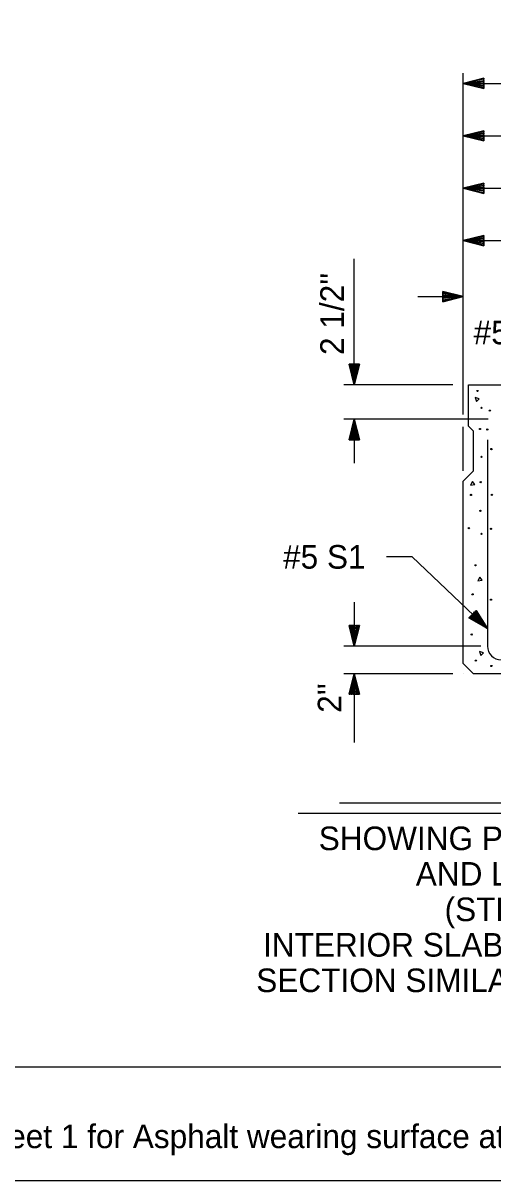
# Model space of a CAD drawing. Extents: x -60 to 66, y -3 to 77.
# Drawn here: x 6.63 to 9.48, y 36.64 to 43.66 of the extents above; entities that cross this region are included whole.
import ezdxf

# ---------------------------------------------------------------- set-up
doc = ezdxf.new("R2010")
doc.units = 0
for name, color, linetype in [('Dimension Lines', 7, 'Continuous'), ('Plan Sheet', 7, 'Continuous'), ('Plot Shape', 7, 'Continuous'), ('Rebar Lines', 7, 'Continuous'), ('Sup Concrete Girder Lines', 7, 'Continuous'), ('Text', 7, 'Continuous'), ('User Information Notes', 7, 'Continuous')]:
    doc.layers.add(name, color=color, linetype=linetype)

msp = doc.modelspace()

# ---------------------------------------------------------------- linework, layer by layer
at = {"layer": 'Dimension Lines'}
for p, q in [((9.2998, 41.2848), (9.2998, 43.3526)), ((9.2998, 43.2901), (12.2998, 43.2901)), ((9.2998, 42.9727), (10.7998, 42.9727)), ((9.2998, 42.6553), (10.1748, 42.6553)), ((9.2998, 42.3376), (10.4665, 42.3376)), ((8.6395, 41.4643), (8.6395, 42.2268)), ((9.0247, 41.9988), (9.2998, 41.9988)), ((9.2367, 41.4643), (8.5765, 41.4643)), ((9.4505, 41.256), (8.5765, 41.256)), ((8.6395, 41.256), (8.6395, 40.9902)), ((9.2998, 40.944), (9.2998, 41.2107)), ((8.6395, 40.1468), (8.6395, 39.881)), ((9.4065, 39.881), (8.5765, 39.881)), ((9.2367, 39.7143), (8.5765, 39.7143)), ((8.6395, 39.7143), (8.6395, 39.2983))]:
    msp.add_line(p, q, dxfattribs=at)
for points in [[(9.4248, 43.2901), (9.4248, 43.2838), (9.2998, 43.2901), (9.4248, 43.2776), (9.4248, 43.2713), (9.2998, 43.2901), (9.4248, 43.2651), (9.4248, 43.2588), (9.2998, 43.2901), (9.4248, 43.3213), (9.4248, 43.3151), (9.2998, 43.2901), (9.4248, 43.3088), (9.4248, 43.3026), (9.2998, 43.2901), (9.4248, 43.2963), (9.4248, 43.2588), (9.4248, 43.3213), (9.2998, 43.2901), (9.4248, 43.2588)], [(9.4248, 42.9727), (9.4248, 42.9664), (9.2998, 42.9727), (9.4248, 42.9602), (9.4248, 42.9539), (9.2998, 42.9727), (9.4248, 42.9477), (9.4248, 42.9414), (9.2998, 42.9727), (9.4248, 43.0039), (9.4248, 42.9977), (9.2998, 42.9727), (9.4248, 42.9914), (9.4248, 42.9852), (9.2998, 42.9727), (9.4248, 42.9789), (9.4248, 42.9414), (9.4248, 43.0039), (9.2998, 42.9727), (9.4248, 42.9414)], [(9.4248, 42.6553), (9.4248, 42.649), (9.2998, 42.6553), (9.4248, 42.6428), (9.4248, 42.6365), (9.2998, 42.6553), (9.4248, 42.6303), (9.4248, 42.624), (9.2998, 42.6553), (9.4248, 42.6865), (9.4248, 42.6803), (9.2998, 42.6553), (9.4248, 42.674), (9.4248, 42.6678), (9.2998, 42.6553), (9.4248, 42.6615), (9.4248, 42.624), (9.4248, 42.6865), (9.2998, 42.6553), (9.4248, 42.624)], [(9.4248, 42.3376), (9.4248, 42.3313), (9.2998, 42.3376), (9.4248, 42.3251), (9.4248, 42.3188), (9.2998, 42.3376), (9.4248, 42.3126), (9.4248, 42.3063), (9.2998, 42.3376), (9.4248, 42.3688), (9.4248, 42.3626), (9.2998, 42.3376), (9.4248, 42.3563), (9.4248, 42.3501), (9.2998, 42.3376), (9.4248, 42.3438), (9.4248, 42.3063), (9.4248, 42.3688), (9.2998, 42.3376), (9.4248, 42.3063)], [(9.1748, 41.9988), (9.1748, 41.9925), (9.2998, 41.9988), (9.1748, 41.9863), (9.1748, 41.98), (9.2998, 41.9988), (9.1748, 41.9738), (9.1748, 41.9675), (9.2998, 41.9988), (9.1748, 42.03), (9.1748, 42.0238), (9.2998, 41.9988), (9.1748, 42.0175), (9.1748, 42.0113), (9.2998, 41.9988), (9.1748, 42.005), (9.1748, 41.9675), (9.1748, 42.03), (9.2998, 41.9988), (9.1748, 41.9675)], [(8.6395, 41.5893), (8.6457, 41.5893), (8.6395, 41.4643), (8.652, 41.5893), (8.6582, 41.5893), (8.6395, 41.4643), (8.6645, 41.5893), (8.6707, 41.5893), (8.6395, 41.4643), (8.6082, 41.5893), (8.6145, 41.5893), (8.6395, 41.4643), (8.6207, 41.5893), (8.627, 41.5893), (8.6395, 41.4643), (8.6332, 41.5893), (8.6707, 41.5893), (8.6082, 41.5893), (8.6395, 41.4643), (8.6707, 41.5893)], [(8.6395, 41.131), (8.6332, 41.131), (8.6395, 41.256), (8.627, 41.131), (8.6207, 41.131), (8.6395, 41.256), (8.6145, 41.131), (8.6082, 41.131), (8.6395, 41.256), (8.6707, 41.131), (8.6645, 41.131), (8.6395, 41.256), (8.6582, 41.131), (8.652, 41.131), (8.6395, 41.256), (8.6457, 41.131), (8.6082, 41.131), (8.6707, 41.131), (8.6395, 41.256), (8.6082, 41.131)], [(9.4457, 39.9888), (8.9896, 40.4222), (8.8338, 40.4222)], [(9.3551, 40.0749), (9.3594, 40.0794), (9.4457, 39.9888), (9.3637, 40.084), (9.368, 40.0885), (9.4457, 39.9888), (9.3723, 40.093), (9.3766, 40.0976), (9.4457, 39.9888), (9.3336, 40.0523), (9.3378, 40.0568), (9.4457, 39.9888), (9.3422, 40.0613), (9.3465, 40.0659), (9.4457, 39.9888), (9.3507, 40.0704), (9.3766, 40.0976), (9.3336, 40.0523), (9.4457, 39.9888), (9.3766, 40.0976)], [(8.6395, 40.006), (8.6332, 40.006), (8.6395, 39.881), (8.627, 40.006), (8.6207, 40.006), (8.6395, 39.881), (8.6145, 40.006), (8.6082, 40.006), (8.6395, 39.881), (8.6707, 40.006), (8.6645, 40.006), (8.6395, 39.881), (8.6582, 40.006), (8.652, 40.006), (8.6395, 39.881), (8.6457, 40.006), (8.6082, 40.006), (8.6707, 40.006), (8.6395, 39.881), (8.6082, 40.006)], [(8.6395, 39.5893), (8.6457, 39.5893), (8.6395, 39.7143), (8.652, 39.5893), (8.6582, 39.5893), (8.6395, 39.7143), (8.6645, 39.5893), (8.6707, 39.5893), (8.6395, 39.7143), (8.6082, 39.5893), (8.6145, 39.5893), (8.6395, 39.7143), (8.6207, 39.5893), (8.627, 39.5893), (8.6395, 39.7143), (8.6332, 39.5893), (8.6707, 39.5893), (8.6082, 39.5893), (8.6395, 39.7143), (8.6707, 39.5893)]]:
    msp.add_lwpolyline(points, dxfattribs=at)
at = {"layer": 'Plan Sheet'}
msp.add_line((-11.1293, 37.333), (25.3511, 37.333), dxfattribs=at)
at = {"layer": 'Plot Shape'}
msp.add_lwpolyline([(-12.3309, 61.7219), (25.3611, 61.7219), (25.3611, 36.6419), (-12.3309, 36.6419)], close=True, dxfattribs=at)
at = {"layer": 'Rebar Lines'}
msp.add_line((9.4457, 41.1309), (9.4457, 39.8809), dxfattribs=at)
msp.add_arc((9.529, 39.8809), 0.0833, 180, 270, dxfattribs=at)
at = {"layer": 'Sup Concrete Girder Lines'}
for points in [[(11.8024, 39.7143), (9.3623, 39.7143), (9.2998, 39.7768), (9.2998, 40.881), (9.3623, 40.9435), (9.3623, 41.183), (9.331, 41.2143), (9.331, 41.4643)], [(9.331, 41.4643), (9.8624, 41.4643)], [(9.379, 41.3638), (9.3954, 41.3801), (9.3709, 41.3882), (9.379, 41.3638)], [(9.3685, 40.86), (9.3552, 40.8789), (9.343, 40.8563), (9.3685, 40.86)], [(9.4131, 40.28), (9.3998, 40.2989), (9.3876, 40.2762), (9.4131, 40.28)], [(9.4063, 39.8243), (9.4227, 39.8407), (9.3982, 39.8488), (9.4063, 39.8243)]]:
    msp.add_lwpolyline(points, dxfattribs=at)
for centre in [(9.3855, 41.427), (9.4103, 41.3253), (9.4599, 41.308), (9.4004, 41.1964), (9.445, 41.194), (9.4103, 41.0279), (9.4698, 41.075), (9.4053, 40.8742), (9.3459, 40.7973), (9.4723, 40.7973), (9.4029, 40.7006), (9.3335, 40.5965), (9.4103, 40.5618), (9.4673, 40.5916), (9.3731, 40.371), (9.3558, 40.195), (9.4673, 40.1627), (9.3508, 39.952), (9.3756, 39.7934), (9.4698, 39.7611)]:
    msp.add_circle(centre, 0.00364, dxfattribs=at)
at = {"layer": 'Text'}
for p, q in [((13.0498, 38.9297), (8.5498, 38.9297)), ((13.2998, 38.8672), (8.2998, 38.8672))]:
    msp.add_line(p, q, dxfattribs=at)
at = {"layer": 'User Information Notes'}
for p, q in [((9.2998, 41.4643), (9.2998, 41.4643)), ((9.2998, 39.7143), (9.2998, 39.7143))]:
    msp.add_line(p, q, dxfattribs=at)

# ---------------------------------------------------------------- texts
at = {"layer": 'Text'}
for s, p in [("2 1/2''", (8.5765, 41.6449)), ("2''", (8.5613, 39.4774))]:
    msp.add_text(s, height=0.14302, rotation=90, dxfattribs=at).set_placement(p)
for s, height, p in [('#5 S1', 0.14302, (9.3624, 41.7101)), ('#5 S1', 0.14302, (8.2081, 40.3506)), ('SHOWING PLACEMENT OF DOUBLE STIRRUPS', 0.143021, (8.4241, 38.6453)), ('AND LOCATION OF DOWEL HOLES.', 0.143021, (9.0118, 38.4303)), ('(STRAND LAYOUT NOT SHOWN.)', 0.143021, (9.1864, 38.2153)), ('INTERIOR SLAB SECTION SHOWN-EXTERIOR SLAB', 0.143021, (8.0868, 38.0003)), ('SECTION SIMILAR EXCEPT SHEAR KEY LOCATION.', 0.143021, (8.0457, 37.7853))]:
    msp.add_text(s, height=height, dxfattribs=at).set_placement(p)
at = {"layer": 'User Information Notes'}
msp.add_text('Sheet 1 for Asphalt wearing surface at 90 skew', height=0.143, dxfattribs=at).set_placement((6.3096, 36.8401))

doc.saveas('drawing.dxf')
